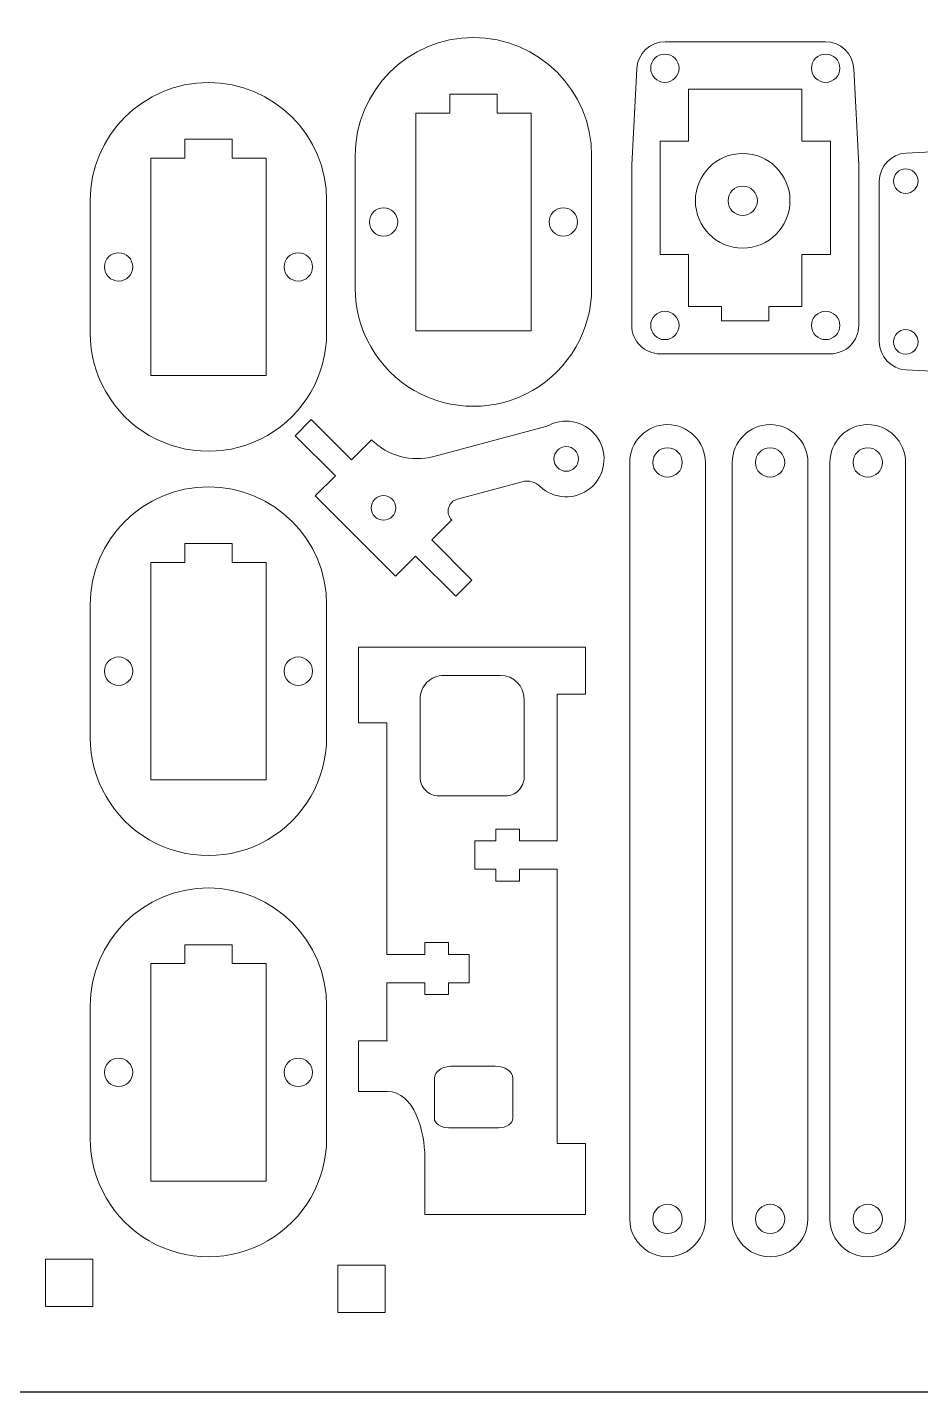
# Model space of a CAD drawing. Header units: centimetres. Extents: x -33.6 to 27.4, y -11.2 to 19.3.
# Drawn here: x 6.94 to 16.38, y -11.21 to 3.22 of the extents above; entities that cross this region are included whole.
import ezdxf

# ---------------------------------------------------------------- set-up
doc = ezdxf.new("R2010")
doc.units = ezdxf.units.CM
doc.header["$MEASUREMENT"] = 0
doc.layers.add('Default', color=7, linetype='Continuous')
doc.layers.add('Layer 1', color=7, linetype='Continuous')

msp = doc.modelspace()

# ---------------------------------------------------------------- linework, layer by layer
msp.add_lwpolyline([(-33.579, -11.212), (27.381, -11.212), (27.381, 19.268), (-33.579, 19.268)], close=True)
at = {"layer": 'Default', "color": 4, "lineweight": 0}
for points, knots in [([(12.903, 1.858), (12.903, 2.549), (12.343, 3.108), (11.653, 3.108), (11.653, 3.108), (10.962, 3.108), (10.403, 2.549), (10.403, 1.858)], [0, 0, 0, 0, 0.333333, 0.333333, 0.333333, 0.333333, 1, 1, 1, 1]), ([(10.101, 1.383), (10.101, 2.074), (9.542, 2.633), (8.851, 2.633), (8.851, 2.633), (8.161, 2.633), (7.601, 2.074), (7.601, 1.383)], [0, 0, 0, 0, 0.333333, 0.333333, 0.333333, 0.333333, 1, 1, 1, 1]), ([(10.403, 0.458), (10.403, 0.012), (10.641, -0.401), (11.028, -0.624), (11.028, -0.624), (11.415, -0.847), (11.891, -0.847), (12.278, -0.624), (12.278, -0.624), (12.665, -0.401), (12.903, 0.012), (12.903, 0.458)], [0, 0, 0, 0, 0.25, 0.25, 0.25, 0.25, 0.5, 0.5, 0.5, 0.5, 1, 1, 1, 1]), ([(13.327, 0.064), (13.327, -0.016), (13.359, -0.092), (13.415, -0.148), (13.415, -0.148), (13.471, -0.205), (13.548, -0.236), (13.627, -0.236)], [0, 0, 0, 0, 0.333333, 0.333333, 0.333333, 0.333333, 1, 1, 1, 1]), ([(15.427, -0.236), (15.507, -0.236), (15.583, -0.205), (15.639, -0.148), (15.639, -0.148), (15.696, -0.092), (15.727, -0.016), (15.727, 0.064)], [0, 0, 0, 0, 0.333333, 0.333333, 0.333333, 0.333333, 1, 1, 1, 1]), ([(7.601, -0.017), (7.601, -0.463), (7.839, -0.876), (8.226, -1.099), (8.226, -1.099), (8.613, -1.322), (9.089, -1.322), (9.476, -1.099), (9.476, -1.099), (9.863, -0.876), (10.101, -0.463), (10.101, -0.017)], [0, 0, 0, 0, 0.25, 0.25, 0.25, 0.25, 0.5, 0.5, 0.5, 0.5, 1, 1, 1, 1]), ([(10.101, -2.892), (10.101, -2.202), (9.542, -1.642), (8.851, -1.642), (8.851, -1.642), (8.161, -1.642), (7.601, -2.202), (7.601, -2.892)], [0, 0, 0, 0, 0.333333, 0.333333, 0.333333, 0.333333, 1, 1, 1, 1]), ([(7.601, -4.292), (7.601, -4.739), (7.839, -5.152), (8.226, -5.375), (8.226, -5.375), (8.613, -5.598), (9.089, -5.598), (9.476, -5.375), (9.476, -5.375), (9.863, -5.152), (10.101, -4.739), (10.101, -4.292)], [0, 0, 0, 0, 0.25, 0.25, 0.25, 0.25, 0.5, 0.5, 0.5, 0.5, 1, 1, 1, 1]), ([(10.101, -7.135), (10.101, -6.445), (9.542, -5.885), (8.851, -5.885), (8.851, -5.885), (8.161, -5.885), (7.601, -6.445), (7.601, -7.135)], [0, 0, 0, 0, 0.333333, 0.333333, 0.333333, 0.333333, 1, 1, 1, 1]), ([(7.601, -8.535), (7.601, -8.982), (7.839, -9.394), (8.226, -9.618), (8.226, -9.618), (8.613, -9.841), (9.089, -9.841), (9.476, -9.618), (9.476, -9.618), (9.863, -9.394), (10.101, -8.982), (10.101, -8.535)], [0, 0, 0, 0, 0.25, 0.25, 0.25, 0.25, 0.5, 0.5, 0.5, 0.5, 1, 1, 1, 1])]:
    msp.add_open_spline(points, degree=3, knots=knots, dxfattribs=at)
for points in [[(13.68, 3.064), (13.52, 3.064), (13.389, 2.939), (13.38, 2.779)], [(15.374, 3.064), (15.374, 3.064), (13.68, 3.064), (13.68, 3.064)], [(15.674, 2.779), (15.666, 2.939), (15.534, 3.064), (15.374, 3.064)], [(13.327, 1.764), (13.327, 1.764), (13.38, 2.779), (13.38, 2.779)], [(15.727, 1.764), (15.727, 1.764), (15.674, 2.779), (15.674, 2.779)], [(16.228, 1.887), (16.069, 1.879), (15.944, 1.747), (15.944, 1.587)], [(17.244, 1.94), (17.244, 1.94), (16.228, 1.887), (16.228, 1.887)], [(10.403, 1.858), (10.403, 1.858), (10.403, 0.458), (10.403, 0.458)], [(12.903, 0.458), (12.903, 0.458), (12.903, 1.858), (12.903, 1.858)], [(13.327, 1.764), (13.327, 1.764), (13.327, 0.064), (13.327, 0.064)], [(15.727, 0.064), (15.727, 0.064), (15.727, 1.764), (15.727, 1.764)], [(15.944, 1.587), (15.944, 1.587), (15.944, -0.107), (15.944, -0.107)], [(7.601, 1.383), (7.601, 1.383), (7.601, -0.017), (7.601, -0.017)], [(10.101, -0.017), (10.101, -0.017), (10.101, 1.383), (10.101, 1.383)], [(15.944, -0.107), (15.944, -0.266), (16.069, -0.398), (16.228, -0.406)], [(13.627, -0.236), (13.627, -0.236), (15.427, -0.236), (15.427, -0.236)], [(17.244, -0.46), (17.244, -0.46), (16.228, -0.406), (16.228, -0.406)], [(7.601, -2.892), (7.601, -2.892), (7.601, -4.292), (7.601, -4.292)], [(10.101, -4.292), (10.101, -4.292), (10.101, -2.892), (10.101, -2.892)], [(11.889, -5.387), (11.889, -5.387), (11.889, -5.262), (11.889, -5.262)], [(11.889, -5.262), (11.889, -5.262), (12.139, -5.262), (12.139, -5.262)], [(12.139, -5.262), (12.139, -5.262), (12.139, -5.387), (12.139, -5.387)], [(11.669, -5.387), (11.669, -5.387), (11.889, -5.387), (11.889, -5.387)], [(11.669, -5.687), (11.669, -5.687), (11.669, -5.387), (11.669, -5.387)], [(12.139, -5.387), (12.139, -5.387), (12.539, -5.387), (12.539, -5.387)], [(11.889, -5.687), (11.889, -5.687), (11.669, -5.687), (11.669, -5.687)], [(11.889, -5.812), (11.889, -5.812), (11.889, -5.687), (11.889, -5.687)], [(12.139, -5.687), (12.139, -5.687), (12.139, -5.812), (12.139, -5.812)], [(12.539, -5.687), (12.539, -5.687), (12.139, -5.687), (12.139, -5.687)], [(12.139, -5.812), (12.139, -5.812), (11.889, -5.812), (11.889, -5.812)], [(11.389, -6.462), (11.389, -6.462), (11.139, -6.462), (11.139, -6.462)], [(11.139, -6.462), (11.139, -6.462), (11.139, -6.587), (11.139, -6.587)], [(11.389, -6.587), (11.389, -6.587), (11.389, -6.462), (11.389, -6.462)], [(11.139, -6.587), (11.139, -6.587), (10.739, -6.587), (10.739, -6.587)], [(11.609, -6.587), (11.609, -6.587), (11.389, -6.587), (11.389, -6.587)], [(11.609, -6.887), (11.609, -6.887), (11.609, -6.587), (11.609, -6.587)], [(10.739, -6.887), (10.739, -6.887), (11.139, -6.887), (11.139, -6.887)], [(11.139, -6.887), (11.139, -6.887), (11.139, -7.012), (11.139, -7.012)], [(11.389, -6.887), (11.389, -6.887), (11.609, -6.887), (11.609, -6.887)], [(11.389, -7.012), (11.389, -7.012), (11.389, -6.887), (11.389, -6.887)], [(11.139, -7.012), (11.139, -7.012), (11.389, -7.012), (11.389, -7.012)], [(7.601, -7.135), (7.601, -7.135), (7.601, -8.535), (7.601, -8.535)], [(10.101, -8.535), (10.101, -8.535), (10.101, -7.135), (10.101, -7.135)]]:
    msp.add_open_spline(points, degree=3, dxfattribs=at)
at = {"layer": 'Default', "color": 1, "lineweight": 0}
for points, knots in [([(13.677, 2.934), (13.594, 2.934), (13.527, 2.867), (13.527, 2.784), (13.527, 2.784), (13.527, 2.701), (13.594, 2.634), (13.677, 2.634), (13.677, 2.634), (13.76, 2.634), (13.827, 2.701), (13.827, 2.784), (13.827, 2.784), (13.827, 2.867), (13.76, 2.934), (13.677, 2.934)], [0, 0, 0, 0, 0.2, 0.2, 0.2, 0.2, 0.4, 0.4, 0.4, 0.4, 0.6, 0.6, 0.6, 0.6, 1, 1, 1, 1]), ([(15.377, 2.934), (15.294, 2.934), (15.227, 2.867), (15.227, 2.784), (15.227, 2.784), (15.227, 2.701), (15.294, 2.634), (15.377, 2.634), (15.377, 2.634), (15.46, 2.634), (15.527, 2.701), (15.527, 2.784), (15.527, 2.784), (15.527, 2.867), (15.46, 2.934), (15.377, 2.934)], [0, 0, 0, 0, 0.2, 0.2, 0.2, 0.2, 0.4, 0.4, 0.4, 0.4, 0.6, 0.6, 0.6, 0.6, 1, 1, 1, 1]), ([(16.094, 1.59), (16.094, 1.519), (16.152, 1.46), (16.224, 1.46), (16.224, 1.46), (16.296, 1.46), (16.354, 1.519), (16.354, 1.59), (16.354, 1.59), (16.354, 1.662), (16.296, 1.72), (16.224, 1.72), (16.224, 1.72), (16.152, 1.72), (16.094, 1.662), (16.094, 1.59)], [0, 0, 0, 0, 0.2, 0.2, 0.2, 0.2, 0.4, 0.4, 0.4, 0.4, 0.6, 0.6, 0.6, 0.6, 1, 1, 1, 1]), ([(10.703, 1.308), (10.62, 1.308), (10.553, 1.241), (10.553, 1.158), (10.553, 1.158), (10.553, 1.076), (10.62, 1.008), (10.703, 1.008), (10.703, 1.008), (10.786, 1.008), (10.853, 1.076), (10.853, 1.158), (10.853, 1.158), (10.853, 1.241), (10.786, 1.308), (10.703, 1.308)], [0, 0, 0, 0, 0.2, 0.2, 0.2, 0.2, 0.4, 0.4, 0.4, 0.4, 0.6, 0.6, 0.6, 0.6, 1, 1, 1, 1]), ([(12.603, 1.308), (12.52, 1.308), (12.453, 1.241), (12.453, 1.158), (12.453, 1.158), (12.453, 1.076), (12.52, 1.008), (12.603, 1.008), (12.603, 1.008), (12.686, 1.008), (12.753, 1.076), (12.753, 1.158), (12.753, 1.158), (12.753, 1.241), (12.686, 1.308), (12.603, 1.308)], [0, 0, 0, 0, 0.2, 0.2, 0.2, 0.2, 0.4, 0.4, 0.4, 0.4, 0.6, 0.6, 0.6, 0.6, 1, 1, 1, 1]), ([(7.901, 0.833), (7.818, 0.833), (7.751, 0.766), (7.751, 0.683), (7.751, 0.683), (7.751, 0.6), (7.818, 0.533), (7.901, 0.533), (7.901, 0.533), (7.984, 0.533), (8.051, 0.6), (8.051, 0.683), (8.051, 0.683), (8.051, 0.766), (7.984, 0.833), (7.901, 0.833)], [0, 0, 0, 0, 0.2, 0.2, 0.2, 0.2, 0.4, 0.4, 0.4, 0.4, 0.6, 0.6, 0.6, 0.6, 1, 1, 1, 1]), ([(9.801, 0.833), (9.718, 0.833), (9.651, 0.766), (9.651, 0.683), (9.651, 0.683), (9.651, 0.6), (9.718, 0.533), (9.801, 0.533), (9.801, 0.533), (9.884, 0.533), (9.951, 0.6), (9.951, 0.683), (9.951, 0.683), (9.951, 0.766), (9.884, 0.833), (9.801, 0.833)], [0, 0, 0, 0, 0.2, 0.2, 0.2, 0.2, 0.4, 0.4, 0.4, 0.4, 0.6, 0.6, 0.6, 0.6, 1, 1, 1, 1]), ([(13.677, 0.214), (13.594, 0.214), (13.527, 0.147), (13.527, 0.064), (13.527, 0.064), (13.527, -0.019), (13.594, -0.086), (13.677, -0.086), (13.677, -0.086), (13.76, -0.086), (13.827, -0.019), (13.827, 0.064), (13.827, 0.064), (13.827, 0.147), (13.76, 0.214), (13.677, 0.214)], [0, 0, 0, 0, 0.2, 0.2, 0.2, 0.2, 0.4, 0.4, 0.4, 0.4, 0.6, 0.6, 0.6, 0.6, 1, 1, 1, 1]), ([(15.377, 0.214), (15.294, 0.214), (15.227, 0.147), (15.227, 0.064), (15.227, 0.064), (15.227, -0.019), (15.294, -0.086), (15.377, -0.086), (15.377, -0.086), (15.46, -0.086), (15.527, -0.019), (15.527, 0.064), (15.527, 0.064), (15.527, 0.147), (15.46, 0.214), (15.377, 0.214)], [0, 0, 0, 0, 0.2, 0.2, 0.2, 0.2, 0.4, 0.4, 0.4, 0.4, 0.6, 0.6, 0.6, 0.6, 1, 1, 1, 1]), ([(16.094, -0.11), (16.094, -0.181), (16.152, -0.24), (16.224, -0.24), (16.224, -0.24), (16.296, -0.24), (16.354, -0.181), (16.354, -0.11), (16.354, -0.11), (16.354, -0.038), (16.296, 0.02), (16.224, 0.02), (16.224, 0.02), (16.152, 0.02), (16.094, -0.038), (16.094, -0.11)], [0, 0, 0, 0, 0.2, 0.2, 0.2, 0.2, 0.4, 0.4, 0.4, 0.4, 0.6, 0.6, 0.6, 0.6, 1, 1, 1, 1]), ([(7.901, -3.442), (7.818, -3.442), (7.751, -3.509), (7.751, -3.592), (7.751, -3.592), (7.751, -3.675), (7.818, -3.742), (7.901, -3.742), (7.901, -3.742), (7.984, -3.742), (8.051, -3.675), (8.051, -3.592), (8.051, -3.592), (8.051, -3.509), (7.984, -3.442), (7.901, -3.442)], [0, 0, 0, 0, 0.2, 0.2, 0.2, 0.2, 0.4, 0.4, 0.4, 0.4, 0.6, 0.6, 0.6, 0.6, 1, 1, 1, 1]), ([(9.801, -3.442), (9.718, -3.442), (9.651, -3.509), (9.651, -3.592), (9.651, -3.592), (9.651, -3.675), (9.718, -3.742), (9.801, -3.742), (9.801, -3.742), (9.884, -3.742), (9.951, -3.675), (9.951, -3.592), (9.951, -3.592), (9.951, -3.509), (9.884, -3.442), (9.801, -3.442)], [0, 0, 0, 0, 0.2, 0.2, 0.2, 0.2, 0.4, 0.4, 0.4, 0.4, 0.6, 0.6, 0.6, 0.6, 1, 1, 1, 1]), ([(7.901, -7.685), (7.818, -7.685), (7.751, -7.752), (7.751, -7.835), (7.751, -7.835), (7.751, -7.918), (7.818, -7.985), (7.901, -7.985), (7.901, -7.985), (7.984, -7.985), (8.051, -7.918), (8.051, -7.835), (8.051, -7.835), (8.051, -7.752), (7.984, -7.685), (7.901, -7.685)], [0, 0, 0, 0, 0.2, 0.2, 0.2, 0.2, 0.4, 0.4, 0.4, 0.4, 0.6, 0.6, 0.6, 0.6, 1, 1, 1, 1]), ([(9.801, -7.685), (9.718, -7.685), (9.651, -7.752), (9.651, -7.835), (9.651, -7.835), (9.651, -7.918), (9.718, -7.985), (9.801, -7.985), (9.801, -7.985), (9.884, -7.985), (9.951, -7.918), (9.951, -7.835), (9.951, -7.835), (9.951, -7.752), (9.884, -7.685), (9.801, -7.685)], [0, 0, 0, 0, 0.2, 0.2, 0.2, 0.2, 0.4, 0.4, 0.4, 0.4, 0.6, 0.6, 0.6, 0.6, 1, 1, 1, 1]), ([(11.429, -7.769), (11.379, -7.769), (11.331, -7.783), (11.295, -7.807), (11.295, -7.807), (11.26, -7.831), (11.24, -7.863), (11.24, -7.897)], [0, 0, 0, 0, 0.333333, 0.333333, 0.333333, 0.333333, 1, 1, 1, 1]), ([(11.24, -8.319), (11.24, -8.346), (11.256, -8.372), (11.284, -8.391), (11.284, -8.391), (11.313, -8.411), (11.351, -8.421), (11.391, -8.421)], [0, 0, 0, 0, 0.333333, 0.333333, 0.333333, 0.333333, 1, 1, 1, 1]), ([(11.919, -8.421), (11.959, -8.421), (11.998, -8.411), (12.026, -8.391), (12.026, -8.391), (12.054, -8.372), (12.07, -8.346), (12.07, -8.319)], [0, 0, 0, 0, 0.333333, 0.333333, 0.333333, 0.333333, 1, 1, 1, 1])]:
    msp.add_open_spline(points, degree=3, knots=knots, dxfattribs=at)
at = {"layer": 'Default', "color": 3, "lineweight": 0}
for points in [[(11.403, 2.508), (11.403, 2.508), (11.903, 2.508), (11.903, 2.508)], [(11.403, 2.308), (11.403, 2.308), (11.403, 2.508), (11.403, 2.508)], [(11.903, 2.508), (11.903, 2.508), (11.903, 2.308), (11.903, 2.308)], [(11.043, 2.308), (11.043, 2.308), (11.403, 2.308), (11.403, 2.308)], [(11.043, 0.008), (11.043, 0.008), (11.043, 2.308), (11.043, 2.308)], [(11.903, 2.308), (11.903, 2.308), (12.263, 2.308), (12.263, 2.308)], [(12.263, 2.308), (12.263, 2.308), (12.263, 0.008), (12.263, 0.008)], [(8.601, 2.033), (8.601, 2.033), (9.101, 2.033), (9.101, 2.033)], [(8.601, 1.833), (8.601, 1.833), (8.601, 2.033), (8.601, 2.033)], [(9.101, 2.033), (9.101, 2.033), (9.101, 1.833), (9.101, 1.833)], [(8.241, 1.833), (8.241, 1.833), (8.601, 1.833), (8.601, 1.833)], [(8.241, -0.467), (8.241, -0.467), (8.241, 1.833), (8.241, 1.833)], [(9.101, 1.833), (9.101, 1.833), (9.461, 1.833), (9.461, 1.833)], [(9.461, 1.833), (9.461, 1.833), (9.461, -0.467), (9.461, -0.467)], [(12.263, 0.008), (12.263, 0.008), (11.043, 0.008), (11.043, 0.008)], [(9.461, -0.467), (9.461, -0.467), (8.241, -0.467), (8.241, -0.467)], [(8.601, -2.242), (8.601, -2.242), (9.101, -2.242), (9.101, -2.242)], [(8.601, -2.442), (8.601, -2.442), (8.601, -2.242), (8.601, -2.242)], [(9.101, -2.242), (9.101, -2.242), (9.101, -2.442), (9.101, -2.442)], [(8.241, -2.442), (8.241, -2.442), (8.601, -2.442), (8.601, -2.442)], [(8.241, -4.742), (8.241, -4.742), (8.241, -2.442), (8.241, -2.442)], [(9.101, -2.442), (9.101, -2.442), (9.461, -2.442), (9.461, -2.442)], [(9.461, -2.442), (9.461, -2.442), (9.461, -4.742), (9.461, -4.742)], [(9.461, -4.742), (9.461, -4.742), (8.241, -4.742), (8.241, -4.742)], [(8.601, -6.485), (8.601, -6.485), (9.101, -6.485), (9.101, -6.485)], [(8.601, -6.685), (8.601, -6.685), (8.601, -6.485), (8.601, -6.485)], [(9.101, -6.485), (9.101, -6.485), (9.101, -6.685), (9.101, -6.685)], [(8.241, -6.685), (8.241, -6.685), (8.601, -6.685), (8.601, -6.685)], [(8.241, -8.985), (8.241, -8.985), (8.241, -6.685), (8.241, -6.685)], [(9.101, -6.685), (9.101, -6.685), (9.461, -6.685), (9.461, -6.685)], [(9.461, -6.685), (9.461, -6.685), (9.461, -8.985), (9.461, -8.985)], [(9.461, -8.985), (9.461, -8.985), (8.241, -8.985), (8.241, -8.985)]]:
    msp.add_open_spline(points, degree=3, dxfattribs=at)
at = {"layer": 'Default', "color": 2, "lineweight": 0}
for points in [[(13.927, 2.564), (13.927, 2.564), (15.127, 2.564), (15.127, 2.564)], [(13.927, 2.014), (13.927, 2.014), (13.927, 2.564), (13.927, 2.564)], [(15.127, 2.564), (15.127, 2.564), (15.127, 2.014), (15.127, 2.014)], [(13.627, 2.014), (13.627, 2.014), (13.627, 0.814), (13.627, 0.814)], [(13.927, 2.014), (13.927, 2.014), (13.627, 2.014), (13.627, 2.014)], [(15.127, 2.014), (15.127, 2.014), (15.427, 2.014), (15.427, 2.014)], [(15.427, 2.014), (15.427, 2.014), (15.427, 0.814), (15.427, 0.814)], [(13.627, 0.814), (13.627, 0.814), (13.927, 0.814), (13.927, 0.814)], [(13.927, 0.264), (13.927, 0.264), (13.927, 0.814), (13.927, 0.814)], [(15.127, 0.814), (15.127, 0.814), (15.127, 0.264), (15.127, 0.264)], [(15.427, 0.814), (15.427, 0.814), (15.127, 0.814), (15.127, 0.814)], [(14.277, 0.264), (14.277, 0.264), (13.927, 0.264), (13.927, 0.264)], [(14.277, 0.114), (14.277, 0.114), (14.277, 0.264), (14.277, 0.264)], [(15.127, 0.264), (15.127, 0.264), (14.777, 0.264), (14.777, 0.264)], [(14.777, 0.264), (14.777, 0.264), (14.777, 0.114), (14.777, 0.114)], [(14.777, 0.114), (14.777, 0.114), (14.277, 0.114), (14.277, 0.114)]]:
    msp.add_open_spline(points, degree=3, dxfattribs=at)
at = {"layer": 'Default', "color": 1, "lineweight": 0}
for points in [[(11.882, -7.769), (11.882, -7.769), (11.429, -7.769), (11.429, -7.769)], [(12.07, -7.897), (12.07, -7.827), (11.986, -7.769), (11.882, -7.769)], [(11.24, -7.897), (11.24, -7.897), (11.24, -8.319), (11.24, -8.319)], [(12.07, -8.319), (12.07, -8.319), (12.07, -7.897), (12.07, -7.897)], [(11.391, -8.421), (11.391, -8.421), (11.919, -8.421), (11.919, -8.421)]]:
    msp.add_open_spline(points, degree=3, dxfattribs=at)
at = {"layer": 'Layer 1', "color": 3, "lineweight": 0}
msp.add_open_spline([(14, 1.382), (14, 1.106), (14.223, 0.882), (14.5, 0.882), (14.5, 0.882), (14.776, 0.882), (15, 1.106), (15, 1.382), (15, 1.382), (15, 1.658), (14.776, 1.882), (14.5, 1.882), (14.5, 1.882), (14.223, 1.882), (14, 1.658), (14, 1.382)], degree=3, knots=[0, 0, 0, 0, 0.2, 0.2, 0.2, 0.2, 0.4, 0.4, 0.4, 0.4, 0.6, 0.6, 0.6, 0.6, 1, 1, 1, 1], dxfattribs=at)
at = {"layer": 'Layer 1', "color": 1, "lineweight": 0}
for points, knots in [([(14.345, 1.382), (14.345, 1.297), (14.414, 1.227), (14.5, 1.227), (14.5, 1.227), (14.585, 1.227), (14.655, 1.297), (14.655, 1.382), (14.655, 1.382), (14.655, 1.468), (14.585, 1.537), (14.5, 1.537), (14.5, 1.537), (14.414, 1.537), (14.345, 1.468), (14.345, 1.382)], [0, 0, 0, 0, 0.2, 0.2, 0.2, 0.2, 0.4, 0.4, 0.4, 0.4, 0.6, 0.6, 0.6, 0.6, 1, 1, 1, 1]), ([(12.634, -1.218), (12.562, -1.218), (12.504, -1.276), (12.504, -1.348), (12.504, -1.348), (12.504, -1.42), (12.562, -1.478), (12.634, -1.478), (12.634, -1.478), (12.706, -1.478), (12.764, -1.42), (12.764, -1.348), (12.764, -1.348), (12.764, -1.276), (12.706, -1.218), (12.634, -1.218)], [0, 0, 0, 0, 0.2, 0.2, 0.2, 0.2, 0.4, 0.4, 0.4, 0.4, 0.6, 0.6, 0.6, 0.6, 1, 1, 1, 1]), ([(13.705, -1.23), (13.619, -1.23), (13.55, -1.3), (13.55, -1.385), (13.55, -1.385), (13.55, -1.471), (13.619, -1.54), (13.705, -1.54), (13.705, -1.54), (13.791, -1.54), (13.86, -1.471), (13.86, -1.385), (13.86, -1.385), (13.86, -1.3), (13.791, -1.23), (13.705, -1.23)], [0, 0, 0, 0, 0.2, 0.2, 0.2, 0.2, 0.4, 0.4, 0.4, 0.4, 0.6, 0.6, 0.6, 0.6, 1, 1, 1, 1]), ([(14.79, -1.23), (14.704, -1.23), (14.635, -1.3), (14.635, -1.385), (14.635, -1.385), (14.635, -1.471), (14.704, -1.54), (14.79, -1.54), (14.79, -1.54), (14.875, -1.54), (14.945, -1.471), (14.945, -1.385), (14.945, -1.385), (14.945, -1.3), (14.875, -1.23), (14.79, -1.23)], [0, 0, 0, 0, 0.2, 0.2, 0.2, 0.2, 0.4, 0.4, 0.4, 0.4, 0.6, 0.6, 0.6, 0.6, 1, 1, 1, 1]), ([(15.822, -1.23), (15.736, -1.23), (15.667, -1.3), (15.667, -1.385), (15.667, -1.385), (15.667, -1.471), (15.736, -1.54), (15.822, -1.54), (15.822, -1.54), (15.907, -1.54), (15.977, -1.471), (15.977, -1.385), (15.977, -1.385), (15.977, -1.3), (15.907, -1.23), (15.822, -1.23)], [0, 0, 0, 0, 0.2, 0.2, 0.2, 0.2, 0.4, 0.4, 0.4, 0.4, 0.6, 0.6, 0.6, 0.6, 1, 1, 1, 1]), ([(10.702, -1.736), (10.631, -1.736), (10.572, -1.794), (10.572, -1.866), (10.572, -1.866), (10.572, -1.938), (10.631, -1.996), (10.702, -1.996), (10.702, -1.996), (10.774, -1.996), (10.832, -1.938), (10.832, -1.866), (10.832, -1.866), (10.832, -1.794), (10.774, -1.736), (10.702, -1.736)], [0, 0, 0, 0, 0.2, 0.2, 0.2, 0.2, 0.4, 0.4, 0.4, 0.4, 0.6, 0.6, 0.6, 0.6, 1, 1, 1, 1]), ([(11.339, -3.637), (11.273, -3.637), (11.209, -3.663), (11.162, -3.71), (11.162, -3.71), (11.115, -3.757), (11.089, -3.821), (11.089, -3.887)], [0, 0, 0, 0, 0.333333, 0.333333, 0.333333, 0.333333, 1, 1, 1, 1]), ([(11.089, -4.712), (11.089, -4.765), (11.11, -4.816), (11.148, -4.853), (11.148, -4.853), (11.185, -4.891), (11.236, -4.912), (11.289, -4.912)], [0, 0, 0, 0, 0.333333, 0.333333, 0.333333, 0.333333, 1, 1, 1, 1]), ([(11.989, -4.912), (12.042, -4.912), (12.093, -4.891), (12.13, -4.853), (12.13, -4.853), (12.168, -4.816), (12.189, -4.765), (12.189, -4.712)], [0, 0, 0, 0, 0.333333, 0.333333, 0.333333, 0.333333, 1, 1, 1, 1]), ([(13.705, -9.23), (13.619, -9.23), (13.55, -9.3), (13.55, -9.385), (13.55, -9.385), (13.55, -9.471), (13.619, -9.54), (13.705, -9.54), (13.705, -9.54), (13.791, -9.54), (13.86, -9.471), (13.86, -9.385), (13.86, -9.385), (13.86, -9.3), (13.791, -9.23), (13.705, -9.23)], [0, 0, 0, 0, 0.2, 0.2, 0.2, 0.2, 0.4, 0.4, 0.4, 0.4, 0.6, 0.6, 0.6, 0.6, 1, 1, 1, 1]), ([(14.79, -9.23), (14.704, -9.23), (14.635, -9.3), (14.635, -9.385), (14.635, -9.385), (14.635, -9.471), (14.704, -9.54), (14.79, -9.54), (14.79, -9.54), (14.875, -9.54), (14.945, -9.471), (14.945, -9.385), (14.945, -9.385), (14.945, -9.3), (14.875, -9.23), (14.79, -9.23)], [0, 0, 0, 0, 0.2, 0.2, 0.2, 0.2, 0.4, 0.4, 0.4, 0.4, 0.6, 0.6, 0.6, 0.6, 1, 1, 1, 1]), ([(15.822, -9.23), (15.736, -9.23), (15.667, -9.3), (15.667, -9.385), (15.667, -9.385), (15.667, -9.471), (15.736, -9.54), (15.822, -9.54), (15.822, -9.54), (15.907, -9.54), (15.977, -9.471), (15.977, -9.385), (15.977, -9.385), (15.977, -9.3), (15.907, -9.23), (15.822, -9.23)], [0, 0, 0, 0, 0.2, 0.2, 0.2, 0.2, 0.4, 0.4, 0.4, 0.4, 0.6, 0.6, 0.6, 0.6, 1, 1, 1, 1])]:
    msp.add_open_spline(points, degree=3, knots=knots, dxfattribs=at)
at = {"layer": 'Layer 1', "color": 4, "lineweight": 0}
for points in [[(9.939, -0.932), (9.939, -0.932), (9.769, -1.102), (9.769, -1.102)], [(9.939, -0.932), (9.939, -0.932), (10.363, -1.357), (10.363, -1.357)], [(11.235, -1.321), (11.235, -1.321), (12.418, -1.005), (12.418, -1.005)], [(12.418, -1.005), (12.431, -1.001), (12.444, -0.996), (12.456, -0.99)], [(9.769, -1.102), (9.769, -1.102), (10.193, -1.526), (10.193, -1.526)], [(10.363, -1.357), (10.363, -1.357), (10.575, -1.144), (10.575, -1.144)], [(10.575, -1.144), (10.748, -1.317), (10.999, -1.385), (11.235, -1.321)], [(13.305, -9.385), (13.305, -9.385), (13.305, -1.385), (13.305, -1.385)], [(14.105, -1.385), (14.105, -1.385), (14.105, -9.385), (14.105, -9.385)], [(14.39, -9.385), (14.39, -9.385), (14.39, -1.385), (14.39, -1.385)], [(15.19, -1.385), (15.19, -1.385), (15.19, -9.385), (15.19, -9.385)], [(15.422, -9.385), (15.422, -9.385), (15.422, -1.385), (15.422, -1.385)], [(16.222, -1.385), (16.222, -1.385), (16.222, -9.385), (16.222, -9.385)], [(10.193, -1.526), (10.193, -1.526), (9.981, -1.738), (9.981, -1.738)], [(12.358, -1.638), (12.308, -1.589), (12.236, -1.571), (12.168, -1.589)], [(12.168, -1.589), (12.168, -1.589), (11.483, -1.773), (11.483, -1.773)], [(9.981, -1.738), (9.981, -1.738), (10.83, -2.587), (10.83, -2.587)], [(11.212, -2.205), (11.212, -2.205), (11.424, -1.993), (11.424, -1.993)], [(11.636, -2.629), (11.636, -2.629), (11.212, -2.205), (11.212, -2.205)], [(11.042, -2.375), (11.042, -2.375), (10.83, -2.587), (10.83, -2.587)], [(11.466, -2.799), (11.466, -2.799), (11.042, -2.375), (11.042, -2.375)], [(11.466, -2.799), (11.466, -2.799), (11.636, -2.629), (11.636, -2.629)], [(10.439, -3.337), (10.439, -3.337), (12.839, -3.337), (12.839, -3.337)], [(10.439, -4.137), (10.439, -4.137), (10.439, -3.337), (10.439, -3.337)], [(12.839, -3.337), (12.839, -3.337), (12.839, -3.837), (12.839, -3.837)], [(12.839, -3.837), (12.839, -3.837), (12.539, -3.837), (12.539, -3.837)], [(12.539, -3.837), (12.539, -3.837), (12.539, -5.387), (12.539, -5.387)], [(10.439, -4.137), (10.439, -4.137), (10.739, -4.137), (10.739, -4.137)], [(10.739, -4.137), (10.739, -4.137), (10.739, -6.587), (10.739, -6.587)], [(12.539, -5.687), (12.539, -5.687), (12.539, -8.587), (12.539, -8.587)], [(10.739, -6.887), (10.739, -6.887), (10.739, -7.5), (10.739, -7.5)], [(10.439, -8.037), (10.439, -8.037), (10.439, -7.5), (10.439, -7.5)], [(10.443, -7.5), (10.443, -7.5), (10.743, -7.5), (10.743, -7.5)], [(12.539, -8.587), (12.539, -8.587), (12.839, -8.587), (12.839, -8.587)], [(12.839, -8.587), (12.839, -8.587), (12.839, -9.337), (12.839, -9.337)], [(11.139, -8.737), (11.139, -8.737), (11.139, -9.337), (11.139, -9.337)], [(12.839, -9.337), (12.839, -9.337), (11.139, -9.337), (11.139, -9.337)]]:
    msp.add_open_spline(points, degree=3, dxfattribs=at)
for points, knots in [([(12.358, -1.638), (12.505, -1.778), (12.734, -1.786), (12.89, -1.656), (12.89, -1.656), (13.046, -1.526), (13.08, -1.3), (12.969, -1.129), (12.969, -1.129), (12.858, -0.959), (12.637, -0.899), (12.456, -0.99)], [0, 0, 0, 0, 0.25, 0.25, 0.25, 0.25, 0.5, 0.5, 0.5, 0.5, 1, 1, 1, 1]), ([(14.105, -1.385), (14.105, -1.164), (13.926, -0.985), (13.705, -0.985), (13.705, -0.985), (13.484, -0.985), (13.305, -1.164), (13.305, -1.385)], [0, 0, 0, 0, 0.333333, 0.333333, 0.333333, 0.333333, 1, 1, 1, 1]), ([(15.19, -1.385), (15.19, -1.164), (15.011, -0.985), (14.79, -0.985), (14.79, -0.985), (14.569, -0.985), (14.39, -1.164), (14.39, -1.385)], [0, 0, 0, 0, 0.333333, 0.333333, 0.333333, 0.333333, 1, 1, 1, 1]), ([(16.222, -1.385), (16.222, -1.164), (16.043, -0.985), (15.822, -0.985), (15.822, -0.985), (15.601, -0.985), (15.422, -1.164), (15.422, -1.385)], [0, 0, 0, 0, 0.333333, 0.333333, 0.333333, 0.333333, 1, 1, 1, 1]), ([(11.483, -1.773), (11.437, -1.785), (11.402, -1.82), (11.39, -1.866), (11.39, -1.866), (11.377, -1.911), (11.39, -1.96), (11.424, -1.993)], [0, 0, 0, 0, 0.333333, 0.333333, 0.333333, 0.333333, 1, 1, 1, 1]), ([(11.139, -8.737), (11.139, -8.459), (11.029, -8.037), (10.741, -8.037), (10.741, -8.037), (10.652, -8.037), (10.547, -8.037), (10.439, -8.037)], [0, 0, 0, 0, 0.333333, 0.333333, 0.333333, 0.333333, 1, 1, 1, 1]), ([(13.305, -9.385), (13.305, -9.528), (13.381, -9.66), (13.505, -9.732), (13.505, -9.732), (13.629, -9.803), (13.781, -9.803), (13.905, -9.732), (13.905, -9.732), (14.029, -9.66), (14.105, -9.528), (14.105, -9.385)], [0, 0, 0, 0, 0.25, 0.25, 0.25, 0.25, 0.5, 0.5, 0.5, 0.5, 1, 1, 1, 1]), ([(14.39, -9.385), (14.39, -9.528), (14.466, -9.66), (14.59, -9.732), (14.59, -9.732), (14.714, -9.803), (14.866, -9.803), (14.99, -9.732), (14.99, -9.732), (15.114, -9.66), (15.19, -9.528), (15.19, -9.385)], [0, 0, 0, 0, 0.25, 0.25, 0.25, 0.25, 0.5, 0.5, 0.5, 0.5, 1, 1, 1, 1]), ([(15.422, -9.385), (15.422, -9.528), (15.498, -9.66), (15.622, -9.732), (15.622, -9.732), (15.745, -9.803), (15.898, -9.803), (16.022, -9.732), (16.022, -9.732), (16.145, -9.66), (16.222, -9.528), (16.222, -9.385)], [0, 0, 0, 0, 0.25, 0.25, 0.25, 0.25, 0.5, 0.5, 0.5, 0.5, 1, 1, 1, 1]), ([(7.628, -10.312), (7.628, -10.312), (7.628, -9.812), (7.628, -9.812), (7.628, -9.812), (7.628, -9.812), (7.128, -9.812), (7.128, -9.812), (7.128, -9.812), (7.128, -9.812), (7.128, -10.312), (7.128, -10.312), (7.128, -10.312), (7.128, -10.312), (7.628, -10.312), (7.628, -10.312), (7.628, -10.312), (7.628, -10.312), (7.628, -10.312), (7.628, -10.312)], [0, 0, 0, 0, 0.166667, 0.166667, 0.166667, 0.166667, 0.333333, 0.333333, 0.333333, 0.333333, 0.5, 0.5, 0.5, 0.5, 0.666667, 0.666667, 0.666667, 0.666667, 1, 1, 1, 1])]:
    msp.add_open_spline(points, degree=3, knots=knots, dxfattribs=at)
at = {"layer": 'Layer 1', "color": 1, "lineweight": 0}
for points in [[(11.939, -3.637), (11.939, -3.637), (11.339, -3.637), (11.339, -3.637)], [(12.189, -3.887), (12.189, -3.749), (12.077, -3.637), (11.939, -3.637)], [(11.089, -3.887), (11.089, -3.887), (11.089, -4.712), (11.089, -4.712)], [(12.189, -4.712), (12.189, -4.712), (12.189, -3.887), (12.189, -3.887)], [(11.289, -4.912), (11.289, -4.912), (11.989, -4.912), (11.989, -4.912)]]:
    msp.add_open_spline(points, degree=3, dxfattribs=at)
at = {"layer": 'Layer 1', "color": 5, "lineweight": 0}
msp.add_open_spline([(10.721, -10.375), (10.721, -10.375), (10.721, -9.875), (10.721, -9.875), (10.721, -9.875), (10.721, -9.875), (10.221, -9.875), (10.221, -9.875), (10.221, -9.875), (10.221, -9.875), (10.221, -10.375), (10.221, -10.375), (10.221, -10.375), (10.221, -10.375), (10.721, -10.375), (10.721, -10.375), (10.721, -10.375), (10.721, -10.375), (10.721, -10.375), (10.721, -10.375)], degree=3, knots=[0, 0, 0, 0, 0.166667, 0.166667, 0.166667, 0.166667, 0.333333, 0.333333, 0.333333, 0.333333, 0.5, 0.5, 0.5, 0.5, 0.666667, 0.666667, 0.666667, 0.666667, 1, 1, 1, 1], dxfattribs=at)

doc.saveas('drawing.dxf')
